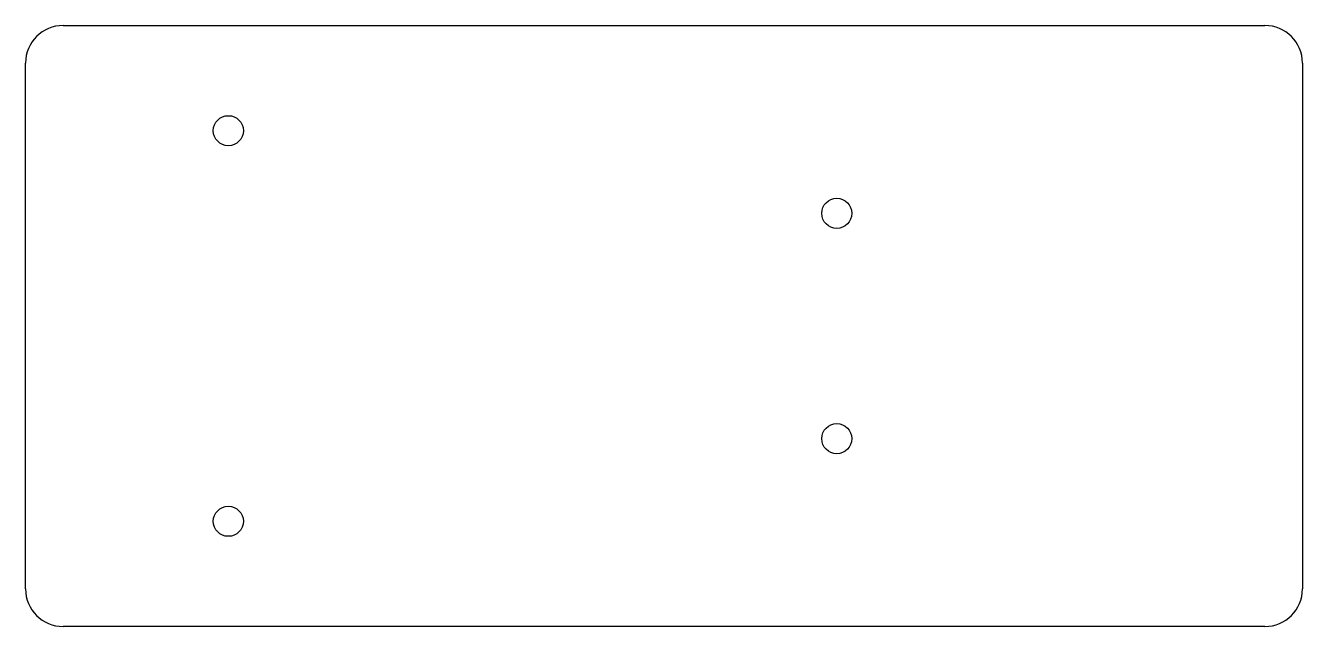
# Model space of a CAD drawing. Header units: millimetres. Extents: x -103 to 67, y 13 to 93.
import ezdxf

# ---------------------------------------------------------------- set-up
doc = ezdxf.new("R2010")
doc.units = ezdxf.units.MM

msp = doc.modelspace()

# ---------------------------------------------------------------- linework, layer by layer
at = {"color": 7, "linetype": 'Continuous', "lineweight": 25}
for p, q in [((-97.83, 92.63), (62.17, 92.63)), ((-102.83, 17.63), (-102.83, 87.63)), ((67.17, 87.63), (67.17, 17.63)), ((62.17, 12.63), (-97.83, 12.63))]:
    msp.add_line(p, q, dxfattribs=at)
for centre in [(-75.83, 78.63), (5.17, 67.63), (5.17, 37.63), (-75.83, 26.63)]:
    msp.add_circle(centre, 2, dxfattribs=at)
for centre, start, end in [((-97.83, 87.63), 90, 180), ((62.17, 87.63), 0, 90), ((-97.83, 17.63), 180, 270), ((62.17, 17.63), 270, 0)]:
    msp.add_arc(centre, 5, start, end, dxfattribs=at)

doc.saveas('drawing.dxf')
